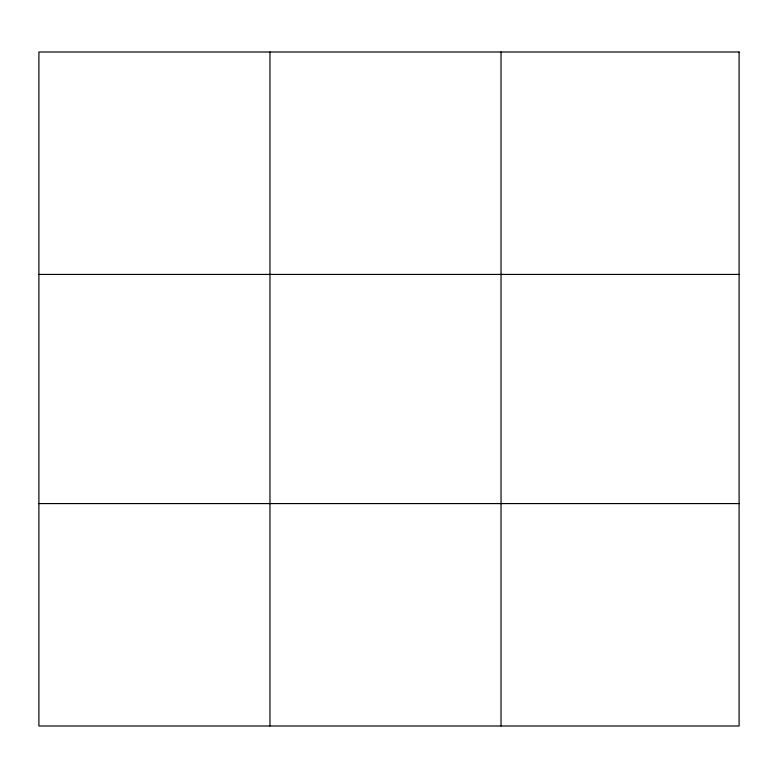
<?xml version="1.0" encoding="UTF-8"?>
<svg xmlns="http://www.w3.org/2000/svg" width="778" height="778" viewBox="0 0 778 778"><rect width="100%" height="100%" fill="white"/><g stroke="black" fill="none" stroke-linecap="round" stroke-linejoin="round"><path stroke-width="1.17" d="M269.966 726L269.966 52M501.032 726L501.032 52M38.9 274.42L739.1 274.42M38.9 503.58L739.1 503.58M739.1 52L739.1 726L38.9 726L38.9 52L739.1 52"/></g></svg>
